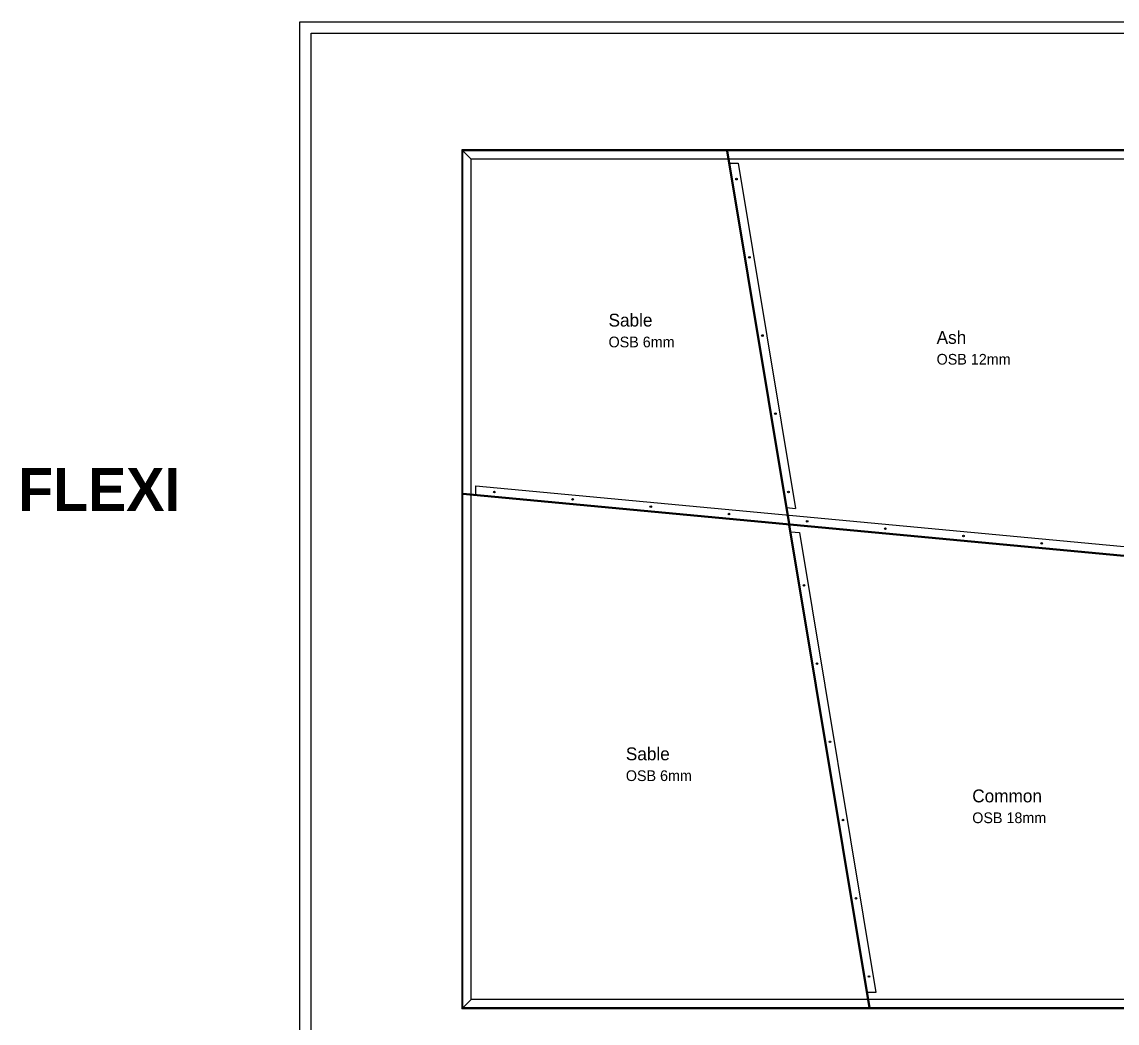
# Model space of a CAD drawing. Header units: millimetres. Extents: x -5804 to 56024, y 506 to 54141.
# Drawn here: x -5804 to 19772, y 30758 to 54141 of the extents above; entities that cross this region are included whole.
import ezdxf

# ---------------------------------------------------------------- set-up
doc = ezdxf.new("R2010")
doc.units = ezdxf.units.MM
for name, color, linetype, lineweight in [('05', 161, 'Continuous', 25), ('0_Pen_No__25', 161, 'Continuous', 25), ('2D Drafting - General5', 161, 'Continuous', 25), ('Annotation - Text5', 161, 'Continuous', 25)]:
    doc.layers.add(name, color=color, linetype=linetype, lineweight=lineweight)
doc.styles.add('GENERATED_STYLE_4', font='GOTHIC.TTF')
doc.styles.add('GENERATED_STYLE_6', font='')
doc.styles.get('GENERATED_STYLE_6').set_extended_font_data('Century Gothic', bold=True)

msp = doc.modelspace()

# ---------------------------------------------------------------- linework, layer by layer
at = {"layer": '05', "linetype": 'Continuous', "flags": 128}
for points in [[(4470.13, 51152.5), (4470.13, 31092.5)], [(4490.13, 51132.5), (4470.13, 51152.5)], [(4490.13, 31112.5), (4470.13, 31092.5)]]:
    msp.add_lwpolyline(points, dxfattribs=at)
at = {"layer": '05', "linetype": 'Continuous'}
for centre in [(10883.71, 50469.6), (11187.11, 48642.77), (11490.51, 46815.94), (11793.9, 44989.12), (5230.81, 43160.57), (7056.64, 42989.33), (12097.3, 43162.29), (8882.47, 42818.1), (10708.3, 42646.86), (12534.12, 42475.62), (14359.95, 42304.38), (16185.78, 42133.14), (18011.61, 41961.9), (12459.73, 40980), (12763.13, 39153.17), (13066.53, 37326.34), (13369.92, 35499.51), (13673.32, 33672.68), (13976.72, 31845.85)]:
    msp.add_circle(centre, 18.84, dxfattribs=at)
at = {"layer": '0_Pen_No__25', "linetype": 'Continuous'}
for p, q in [((47240.13, 51152.5), (4470.13, 51152.5)), ((47220.13, 51132.5), (4490.13, 51132.5)), ((4490.13, 31112.5), (4490.13, 51132.5)), ((47020.13, 50932.5), (4690.13, 50932.5)), ((4690.13, 31312.5), (4690.13, 50932.5)), ((10650.88, 51132.5), (12098, 42419.07)), ((10671.15, 51132.5), (12118.59, 42417.14)), ((10922.1, 50842.23), (12261.58, 42776.88)), ((4800.29, 43304.38), (46919.79, 39354.13)), ((4800.29, 43103.5), (4800.29, 43304.38)), ((4490.13, 43112.5), (47220.13, 39105)), ((4492, 43132.42), (47220.13, 39125.09)), ((12055.64, 42796.2), (12261.58, 42776.88)), ((12101.38, 42398.67), (13975.78, 31112.5)), ((12121.98, 42396.74), (13995.51, 31115.78)), ((12149.26, 42232.5), (12355.2, 42213.18)), ((12355.2, 42213.18), (14139.4, 31470.11)), ((14139.4, 31470.11), (13936.66, 31470.11)), ((47020.13, 31312.5), (4690.13, 31312.5)), ((47240.13, 31092.5), (4470.13, 31092.5)), ((47220.13, 31112.5), (4490.13, 31112.5))]:
    msp.add_line(p, q, dxfattribs=at)
at = {"layer": '0_Pen_No__25', "linetype": 'Continuous', "flags": 128}
for points in [[(4690.13, 50932.5), (4490.13, 51132.5)], [(10719.36, 50842.23), (10922.1, 50842.23)], [(4490.13, 31112.5), (4690.13, 31312.5)]]:
    msp.add_lwpolyline(points, dxfattribs=at)
at = {"layer": '2D Drafting - General5', "linetype": 'Continuous'}
for p, q in [((688.71, 54141.1), (56023.59, 54141.1)), ((688.71, 26005.56), (688.71, 54141.1)), ((948.35, 53881.46), (55763.95, 53881.46)), ((948.35, 26265.2), (948.35, 53881.46))]:
    msp.add_line(p, q, dxfattribs=at)

# ---------------------------------------------------------------- texts
at = {"layer": '05', "linetype": 'Continuous', "insert": (7896.08, 47325.72), "char_height": 300, "width": 1087.6194, "attachment_point": 1, "style": 'GENERATED_STYLE_4'}
msp.add_mtext('{Sable}', dxfattribs=at)
at = {"layer": '05', "linetype": 'Continuous', "attachment_point": 1, "style": 'GENERATED_STYLE_4'}
for s, insert, char_height in [('{Sable}', (7896.08, 47325.72), 300), ('{Ash}', (15557.61, 46921.33), 300), ('{OSB 6mm}', (7896.08, 46790.4), 250), ('{OSB 12mm}', (15557.61, 46386.82), 250), ('{Sable}', (8300, 37196.26), 300), ('{OSB 6mm}', (8300, 36660.95), 250), ('{Common}', (16390.02, 36213.28), 300), ('{OSB 18mm}', (16390.02, 35677.56), 250)]:
    msp.add_mtext(s, dxfattribs=dict(at, insert=insert, char_height=char_height))
at = {"layer": 'Annotation - Text5', "linetype": 'Continuous', "insert": (-3998.79, 43721.66), "char_height": 1000, "attachment_point": 2, "style": 'GENERATED_STYLE_6'}
msp.add_mtext('FLEXI', dxfattribs=at)

doc.saveas('drawing.dxf')
